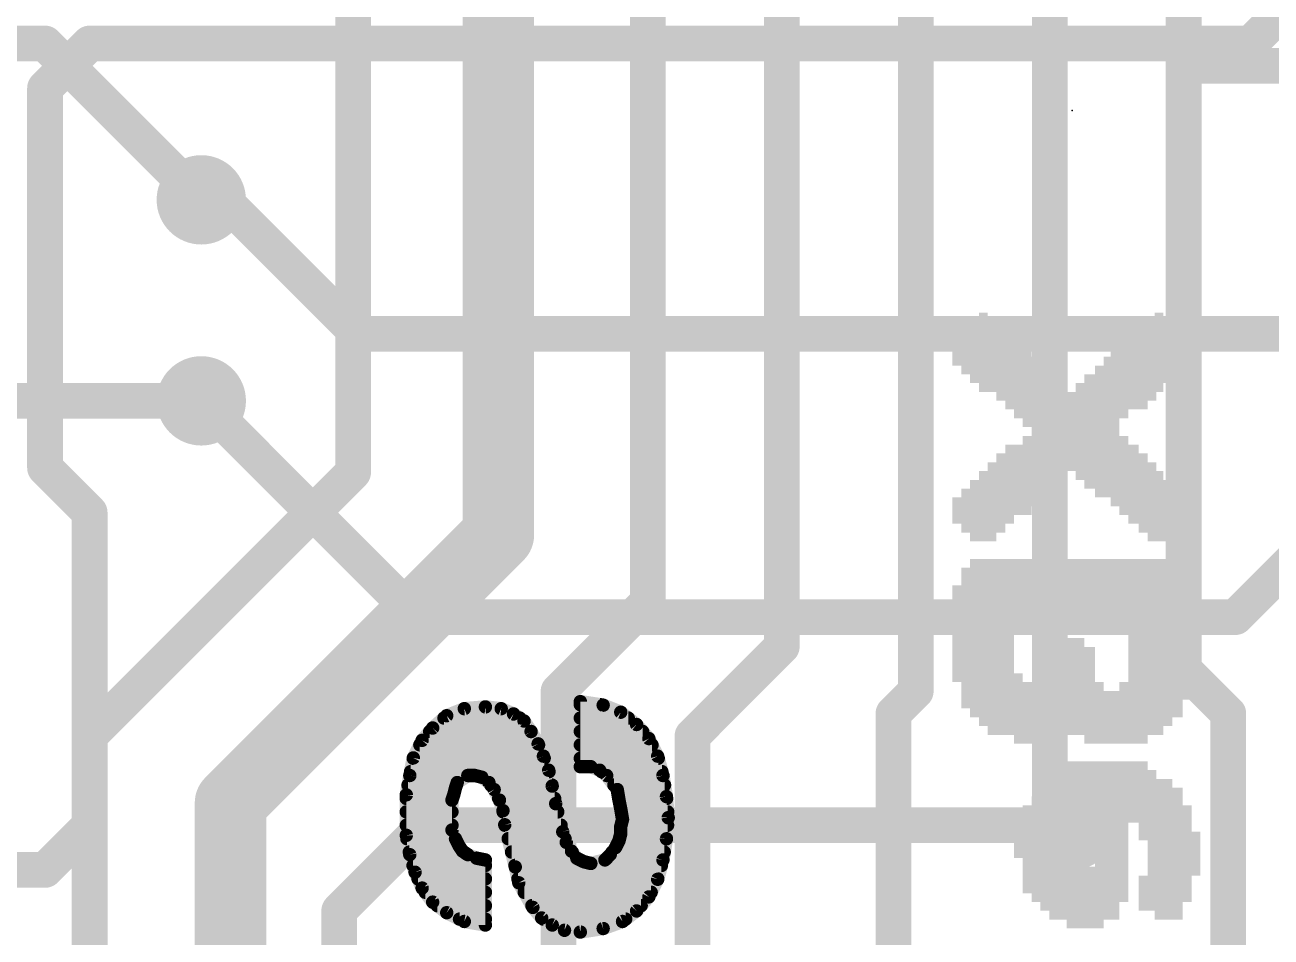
# Model space of a CAD drawing. Extents: x -33 to 53.6, y -19.6 to 58.5.
# Drawn here: x 7.76 to 14.85, y 35.56 to 40.75 of the extents above; entities that cross this region are included whole.
import ezdxf

# ---------------------------------------------------------------- set-up
doc = ezdxf.new("R2010")
doc.units = 0
for name, color, linetype in [('1', 12, 'CONTINUOUS'), ('16', 132, 'CONTINUOUS'), ('18', 110, 'CONTINUOUS'), ('22', 40, 'CONTINUOUS'), ('24', 53, 'CONTINUOUS')]:
    doc.layers.add(name, color=color, linetype=linetype)

# ---------------------------------------------------------------- blocks, each defined once
blk = doc.blocks.new('RECT')
blk.add_solid([(-0.5, -0.5), (0.5, -0.5), (-0.5, 0.5), (0.5, 0.5)])
blk = doc.blocks.new('ROUNDV')
at = {"const_width": 0.5}
blk.add_lwpolyline([(0, -0.25, 1), (0, 0.25, 1), (0, -0.25)], format="xyb", dxfattribs=at)

msp = doc.modelspace()

# ---------------------------------------------------------------- linework, layer by layer
at = {"layer": '1', "const_width": 0.2032}
for points in [[(15.494, 41.402), (14.732, 40.64)], [(8.128, 40.64), (7.874, 40.386)], [(14.732, 40.64), (8.128, 40.64)], [(7.874, 40.386), (7.874, 38.227)], [(8.89, 39.751), (8.763, 39.751)], [(9.652, 38.989), (8.89, 39.751)], [(16.3068, 39.0398), (14.6456, 37.3786)], [(15.621, 38.989), (9.652, 38.989)], [(8.763, 38.608), (9.9924, 37.3786)], [(8.128, 37.973), (7.874, 38.227)], [(8.128, 36.195), (8.128, 37.973)], [(14.6456, 37.3786), (9.9924, 37.3786)], [(7.874, 35.941), (8.128, 36.195)], [(10.033, 36.195), (9.5479, 35.7099)], [(13.716, 36.195), (10.033, 36.195)], [(7.239, 35.941), (7.874, 35.941)], [(9.5479, 35.7099), (9.5479, 34.6329)]]:
    msp.add_lwpolyline(points, dxfattribs=at)
at = {"layer": '1', "const_width": 0.1016}
for points in [[(8.128, 40.6908, 1), (8.128, 40.5892)], [(8.1639, 40.6041, 1), (8.0921, 40.6759)], [(14.6961, 40.6759, 1), (14.7679, 40.6041)], [(14.732, 40.5892, 1), (14.732, 40.6908)], [(7.9248, 40.386, 1), (7.8232, 40.386)], [(7.8381, 40.4219, 1), (7.9099, 40.3501)], [(8.763, 39.8018, 1), (8.763, 39.7002)], [(8.9259, 39.7869, 1), (8.8541, 39.7151)], [(8.89, 39.7002, 1), (8.89, 39.8018)], [(9.652, 39.0398, 1), (9.652, 38.9382)], [(9.6161, 38.9531, 1), (9.6879, 39.0249)], [(8.7989, 38.6439, 1), (8.7271, 38.5721)], [(7.9099, 38.2629, 1), (7.8381, 38.1911)], [(7.8232, 38.227, 1), (7.9248, 38.227)], [(8.1788, 37.973, 1), (8.0772, 37.973)], [(8.0921, 37.9371, 1), (8.1639, 38.0089)], [(9.9924, 37.4294, 1), (9.9924, 37.3278)], [(9.9564, 37.3427, 1), (10.0283, 37.4146)], [(14.6097, 37.4146, 1), (14.6816, 37.3427)], [(14.6456, 37.3278, 1), (14.6456, 37.4294)], [(8.1639, 36.1591, 1), (8.0921, 36.2309)], [(10.033, 36.2458, 1), (10.033, 36.1442)], [(10.0689, 36.1591, 1), (9.9971, 36.2309)], [(13.716, 36.1442, 1), (13.716, 36.2458)], [(8.0772, 36.195, 1), (8.1788, 36.195)], [(7.8381, 35.9769, 1), (7.9099, 35.9051)], [(7.874, 35.8902, 1), (7.874, 35.9918)], [(9.5987, 35.7099, 1), (9.4971, 35.7099)], [(9.5119, 35.7458, 1), (9.5838, 35.6739)]]:
    msp.add_lwpolyline(points, format="xyb", dxfattribs=at)
at = {"layer": '16'}
for points, const_width in [([(12.827, 43.688), (12.827, 36.957)], 0.2032), ([(12.065, 37.211), (12.065, 43.434)], 0.2032), ([(11.303, 43.18), (11.303, 37.465)], 0.2032), ([(10.453, 37.846), (10.453, 42.887)], 0.4064), ([(9.6266, 38.2016), (9.6266, 42.5704)], 0.2032), ([(13.589, 36.322), (13.589, 42.037)], 0.2032), ([(14.351, 41.6357), (14.351, 40.513)], 0.2032), ([(7.874, 40.64), (3.302, 40.64)], 0.2032), ([(8.763, 39.751), (7.874, 40.64)], 0.2032), ([(15.748, 40.513), (14.351, 40.513)], 0.2032), ([(14.351, 37.084), (14.351, 40.513)], 0.2032), ([(8.763, 38.608), (5.588, 38.608)], 0.2032), ([(8.128, 36.703), (9.6266, 38.2016)], 0.2032), ([(8.929, 36.322), (10.453, 37.846)], 0.4064), ([(10.795, 36.957), (11.303, 37.465)], 0.2032), ([(11.557, 36.703), (12.065, 37.211)], 0.2032), ([(14.605, 36.83), (14.351, 37.084)], 0.2032), ([(10.795, 32.639), (10.795, 36.957)], 0.2032), ([(12.827, 36.957), (12.7, 36.83)], 0.2032), ([(12.7, 33.02), (12.7, 36.83)], 0.2032), ([(14.605, 36.83), (14.605, 26.289)], 0.2032), ([(8.128, 34.036), (8.128, 36.703)], 0.2032), ([(11.557, 32.893), (11.557, 36.703)], 0.2032), ([(8.929, 30.861), (8.929, 36.322)], 0.4064), ([(13.589, 36.322), (13.716, 36.195)], 0.2032)]:
    msp.add_lwpolyline(points, dxfattribs=dict(at, const_width=const_width))
for points, const_width in [([(7.9099, 40.6759, 1), (7.8381, 40.6041)], 0.1016), ([(7.874, 40.5892, 1), (7.874, 40.6908)], 0.1016), ([(14.351, 40.5638, 1), (14.351, 40.4622)], 0.1016), ([(14.4018, 40.513, 1), (14.3002, 40.513)], 0.1016), ([(14.3002, 40.513, 1), (14.4018, 40.513)], 0.1016), ([(8.7271, 39.7151, 1), (8.7989, 39.7869)], 0.1016), ([(8.763, 38.5572, 1), (8.763, 38.6588)], 0.1016), ([(9.6625, 38.1657, 1), (9.5907, 38.2375)], 0.1016), ([(9.5758, 38.2016, 1), (9.6774, 38.2016)], 0.1016), ([(10.5248, 37.7742, 1), (10.3812, 37.9178)], 0.2032), ([(10.3514, 37.846, 1), (10.5546, 37.846)], 0.2032), ([(11.2522, 37.465, 1), (11.3538, 37.465)], 0.1016), ([(11.3389, 37.4291, 1), (11.2671, 37.5009)], 0.1016), ([(12.1009, 37.1751, 1), (12.0291, 37.2469)], 0.1016), ([(12.0142, 37.211, 1), (12.1158, 37.211)], 0.1016), ([(14.3869, 37.1199, 1), (14.3151, 37.0481)], 0.1016), ([(14.3002, 37.084, 1), (14.4018, 37.084)], 0.1016), ([(10.8458, 36.957, 1), (10.7442, 36.957)], 0.1016), ([(10.7591, 36.9929, 1), (10.8309, 36.9211)], 0.1016), ([(12.7762, 36.957, 1), (12.8778, 36.957)], 0.1016), ([(12.8629, 36.9211, 1), (12.7911, 36.9929)], 0.1016), ([(12.7508, 36.83, 1), (12.6492, 36.83)], 0.1016), ([(12.6641, 36.8659, 1), (12.7359, 36.7941)], 0.1016), ([(14.6558, 36.83, 1), (14.5542, 36.83)], 0.1016), ([(14.5691, 36.7941, 1), (14.6409, 36.8659)], 0.1016), ([(8.1788, 36.703, 1), (8.0772, 36.703)], 0.1016), ([(11.6078, 36.703, 1), (11.5062, 36.703)], 0.1016), ([(8.0921, 36.7389, 1), (8.1639, 36.6671)], 0.1016), ([(11.5211, 36.7389, 1), (11.5929, 36.6671)], 0.1016), ([(9.0306, 36.322, 1), (8.8274, 36.322)], 0.2032), ([(8.8572, 36.3938, 1), (9.0008, 36.2502)], 0.2032), ([(13.6249, 36.3579, 1), (13.5531, 36.2861)], 0.1016), ([(13.5382, 36.322, 1), (13.6398, 36.322)], 0.1016), ([(13.6801, 36.1591, 1), (13.7519, 36.2309)], 0.1016)]:
    msp.add_lwpolyline(points, format="xyb", dxfattribs=dict(at, const_width=const_width))
at = {"layer": '22', "const_width": 0.0762}
for points in [[(11.049, 36.878), (10.919, 36.898)], [(10.919, 36.898), (10.919, 36.528)], [(10.259, 36.858), (10.159, 36.818)], [(10.379, 36.868), (10.259, 36.858)], [(10.469, 36.858), (10.379, 36.868)], [(10.539, 36.828), (10.469, 36.858)], [(10.599, 36.788), (10.539, 36.828)], [(10.919, 36.8808), (11.0308, 36.8808)], [(11.149, 36.838), (11.049, 36.878)], [(11.239, 36.768), (11.149, 36.838)], [(10.159, 36.818), (10.079, 36.748)], [(10.1437, 36.8046), (10.5741, 36.8046)], [(10.639, 36.728), (10.599, 36.788)], [(10.919, 36.8046), (11.1919, 36.8046)], [(11.309, 36.688), (11.239, 36.768)], [(10.079, 36.748), (10.019, 36.678)], [(10.0622, 36.7284), (10.6387, 36.7284)], [(10.679, 36.658), (10.639, 36.728)], [(10.919, 36.7284), (11.2736, 36.7284)], [(11.359, 36.588), (11.309, 36.688)], [(10.019, 36.678), (9.969, 36.578)], [(10.0061, 36.6522), (10.6815, 36.6522)], [(10.709, 36.588), (10.679, 36.658)], [(10.919, 36.6522), (11.3269, 36.6522)], [(9.969, 36.578), (9.949, 36.478)], [(9.9686, 36.576), (10.7135, 36.576)], [(10.739, 36.508), (10.709, 36.588)], [(10.919, 36.576), (11.3623, 36.576)], [(11.389, 36.478), (11.359, 36.588)], [(9.949, 36.478), (9.929, 36.368)], [(9.9534, 36.4998), (10.7408, 36.4998)], [(10.219, 36.438), (10.279, 36.478)], [(10.279, 36.478), (10.319, 36.478)], [(10.319, 36.478), (10.359, 36.468)], [(10.759, 36.418), (10.739, 36.508)], [(10.919, 36.528), (10.979, 36.528)], [(10.979, 36.528), (11.029, 36.508)], [(11.029, 36.508), (11.069, 36.478)], [(11.0399, 36.4998), (11.3831, 36.4998)], [(11.069, 36.478), (11.129, 36.398)], [(11.409, 36.358), (11.389, 36.478)], [(9.9391, 36.4236), (10.2142, 36.4236)], [(10.199, 36.368), (10.209, 36.408)], [(10.209, 36.408), (10.219, 36.438)], [(10.359, 36.468), (10.399, 36.438)], [(10.399, 36.438), (10.429, 36.398)], [(10.4098, 36.4236), (10.7578, 36.4236)], [(10.429, 36.398), (10.459, 36.338)], [(10.779, 36.318), (10.759, 36.418)], [(11.1098, 36.4236), (11.3981, 36.4236)], [(11.129, 36.398), (11.139, 36.338)], [(9.929, 36.368), (9.929, 36.138)], [(9.929, 36.3474), (10.1921, 36.3474)], [(10.189, 36.338), (10.199, 36.368)], [(10.189, 36.168), (10.189, 36.338)], [(10.4543, 36.3474), (10.7731, 36.3474)], [(10.459, 36.338), (10.479, 36.278)], [(11.1374, 36.3474), (11.4099, 36.3474)], [(11.139, 36.338), (11.149, 36.288)], [(11.419, 36.238), (11.409, 36.358)], [(9.929, 36.2712), (10.189, 36.2712)], [(10.479, 36.278), (10.489, 36.198)], [(10.4799, 36.2712), (10.7907, 36.2712)], [(10.819, 36.158), (10.779, 36.318)], [(11.149, 36.288), (11.159, 36.228)], [(11.1518, 36.2712), (11.4162, 36.2712)], [(9.929, 36.195), (10.189, 36.195)], [(10.489, 36.198), (10.549, 35.958)], [(10.4898, 36.195), (10.8098, 36.195)], [(11.159, 36.228), (11.149, 36.188)], [(11.149, 36.188), (11.149, 36.148)], [(11.1508, 36.195), (11.4154, 36.195)], [(11.409, 36.118), (11.419, 36.238)], [(9.929, 36.138), (9.949, 36.028)], [(9.9325, 36.1188), (10.2087, 36.1188)], [(10.209, 36.118), (10.189, 36.168)], [(10.229, 36.078), (10.209, 36.118)], [(10.5088, 36.1188), (10.8321, 36.1188)], [(10.839, 36.098), (10.819, 36.158)], [(11.149, 36.148), (11.139, 36.108)], [(11.1417, 36.1188), (11.4091, 36.1188)], [(11.389, 35.998), (11.409, 36.118)], [(10.249, 36.048), (10.229, 36.078)], [(10.279, 36.028), (10.249, 36.048)], [(10.869, 36.048), (10.839, 36.098)], [(10.899, 36.008), (10.869, 36.048)], [(11.119, 36.068), (11.089, 36.028)], [(11.139, 36.108), (11.119, 36.068)], [(9.9463, 36.0426), (10.2571, 36.0426)], [(9.949, 36.028), (9.979, 35.928)], [(10.329, 36.008), (10.279, 36.028)], [(10.379, 35.998), (10.329, 36.008)], [(10.379, 35.628), (10.379, 35.998)], [(10.5279, 36.0426), (10.8731, 36.0426)], [(10.939, 35.988), (10.899, 36.008)], [(10.979, 35.978), (10.939, 35.988)], [(11.059, 35.998), (10.979, 35.978)], [(11.089, 36.028), (11.059, 35.998)], [(11.0999, 36.0426), (11.3964, 36.0426)], [(11.359, 35.888), (11.389, 35.998)], [(9.9675, 35.9664), (10.379, 35.9664)], [(9.979, 35.928), (10.019, 35.838)], [(10.5469, 35.9664), (11.3804, 35.9664)], [(10.549, 35.958), (10.569, 35.868)], [(9.9958, 35.8902), (10.379, 35.8902)], [(10.019, 35.838), (10.079, 35.758)], [(10.5641, 35.8902), (11.3596, 35.8902)], [(10.569, 35.868), (10.649, 35.728)], [(11.309, 35.788), (11.359, 35.888)], [(10.037, 35.814), (10.379, 35.814)], [(10.5999, 35.814), (11.322, 35.814)], [(11.239, 35.708), (11.309, 35.788)], [(10.079, 35.758), (10.159, 35.698)], [(10.1059, 35.7378), (10.379, 35.7378)], [(10.159, 35.698), (10.259, 35.648)], [(10.6434, 35.7378), (11.2651, 35.7378)], [(10.649, 35.728), (10.699, 35.668)], [(11.159, 35.648), (11.239, 35.708)], [(10.2318, 35.6616), (10.379, 35.6616)], [(10.259, 35.648), (10.379, 35.628)], [(10.699, 35.668), (10.759, 35.628)], [(10.7086, 35.6616), (11.1771, 35.6616)], [(10.759, 35.628), (10.829, 35.598)], [(11.049, 35.608), (11.159, 35.648)], [(10.829, 35.598), (10.919, 35.588)], [(10.919, 35.588), (11.049, 35.608)]]:
    msp.add_lwpolyline(points, dxfattribs=at)
at = {"layer": '22', "const_width": 0.0381}
for points in [[(10.9219, 36.9168, 1), (10.9161, 36.8792)], [(10.9381, 36.898, 1), (10.9, 36.898)], [(10.2574, 36.877, 1), (10.2606, 36.839)], [(10.2661, 36.8403, 1), (10.2519, 36.8757)], [(10.3811, 36.8869, 1), (10.3769, 36.8491)], [(10.3806, 36.849, 1), (10.3774, 36.887)], [(10.4765, 36.8755, 1), (10.4615, 36.8405)], [(10.4669, 36.8391, 1), (10.4711, 36.8769)], [(10.5496, 36.8439, 1), (10.5284, 36.8121)], [(10.5315, 36.8105, 1), (10.5465, 36.8455)], [(10.919, 36.8999, 1), (10.919, 36.8618)], [(11.0561, 36.8957, 1), (11.0419, 36.8603)], [(11.0308, 36.8618, 1), (11.0308, 36.8999)], [(11.0461, 36.8592, 1), (11.0519, 36.8968)], [(11.1607, 36.853, 1), (11.1373, 36.823)], [(11.1419, 36.8203, 1), (11.1561, 36.8557)], [(10.1437, 36.8237, 1), (10.1437, 36.7856)], [(10.1519, 36.8357, 1), (10.1661, 36.8003)], [(10.1715, 36.8037, 1), (10.1465, 36.8323)], [(10.5741, 36.7856, 1), (10.5741, 36.8237)], [(10.6149, 36.7986, 1), (10.5831, 36.7774)], [(10.5884, 36.7721, 1), (10.6096, 36.8039)], [(10.919, 36.8237, 1), (10.919, 36.7856)], [(11.1919, 36.7856, 1), (11.1919, 36.8237)], [(11.2533, 36.7805, 1), (11.2247, 36.7555)], [(11.2273, 36.753, 1), (11.2507, 36.783)], [(10.0622, 36.7475, 1), (10.0622, 36.7094)], [(10.0665, 36.7623, 1), (10.0915, 36.7337)], [(10.0935, 36.7356, 1), (10.0645, 36.7604)], [(10.6555, 36.7375, 1), (10.6225, 36.7185)], [(10.6231, 36.7174, 1), (10.6549, 36.7386)], [(10.6387, 36.7094, 1), (10.6387, 36.7475)], [(10.919, 36.7475, 1), (10.919, 36.7094)], [(11.2736, 36.7094, 1), (11.2736, 36.7475)], [(11.326, 36.6965, 1), (11.292, 36.6795)], [(11.2947, 36.6755, 1), (11.3233, 36.7005)], [(10.0061, 36.6713, 1), (10.0061, 36.6332)], [(10.0045, 36.6904, 1), (10.0335, 36.6656)], [(10.036, 36.6695, 1), (10.002, 36.6865)], [(10.6965, 36.6655, 1), (10.6615, 36.6505)], [(10.6625, 36.6485, 1), (10.6955, 36.6675)], [(10.6815, 36.6332, 1), (10.6815, 36.6713)], [(10.919, 36.6713, 1), (10.919, 36.6332)], [(11.3269, 36.6332, 1), (11.3269, 36.6713)], [(9.9686, 36.5951, 1), (9.9686, 36.557)], [(9.952, 36.5865, 1), (9.986, 36.5695)], [(9.9877, 36.5743, 1), (9.9503, 36.5817)], [(10.7268, 36.5947, 1), (10.6912, 36.5813)], [(10.6915, 36.5805, 1), (10.7265, 36.5955)], [(10.7135, 36.557, 1), (10.7135, 36.5951)], [(10.919, 36.5951, 1), (10.919, 36.557)], [(11.3774, 36.593, 1), (11.3406, 36.583)], [(11.342, 36.5795, 1), (11.376, 36.5965)], [(11.3623, 36.557, 1), (11.3623, 36.5951)], [(9.9677, 36.4746, 1), (9.9303, 36.4814)], [(9.9534, 36.5189, 1), (9.9534, 36.4808)], [(10.279, 36.4971, 1), (10.279, 36.459)], [(10.2896, 36.4621, 1), (10.2684, 36.4939)], [(10.3236, 36.4965, 1), (10.3144, 36.4595)], [(10.319, 36.459, 1), (10.319, 36.4971)], [(10.7576, 36.5121, 1), (10.7204, 36.5039)], [(10.7212, 36.5013, 1), (10.7568, 36.5147)], [(10.7408, 36.4808, 1), (10.7408, 36.5189)], [(10.919, 36.547, 1), (10.919, 36.5089)], [(10.9, 36.528, 1), (10.9381, 36.528)], [(10.9861, 36.5457, 1), (10.9719, 36.5103)], [(10.979, 36.5089, 1), (10.979, 36.547)], [(11.0404, 36.5232, 1), (11.0176, 36.4928)], [(11.0399, 36.5189, 1), (11.0399, 36.4808)], [(11.0219, 36.4903, 1), (11.0361, 36.5257)], [(11.0842, 36.4894, 1), (11.0538, 36.4666)], [(11.0576, 36.4628, 1), (11.0804, 36.4932)], [(11.4078, 36.4811, 1), (11.3702, 36.4749)], [(11.3831, 36.4808, 1), (11.3831, 36.5189)], [(9.9391, 36.4427, 1), (9.9391, 36.4046)], [(9.9303, 36.4817, 1), (9.9677, 36.4743)], [(10.2275, 36.4034, 1), (10.1905, 36.4126)], [(10.2084, 36.4539, 1), (10.2296, 36.4221)], [(10.2371, 36.432, 1), (10.2009, 36.444)], [(10.2142, 36.4046, 1), (10.2142, 36.4427)], [(10.3704, 36.4832, 1), (10.3476, 36.4528)], [(10.3544, 36.4495, 1), (10.3636, 36.4865)], [(10.4142, 36.4494, 1), (10.3838, 36.4266)], [(10.3876, 36.4228, 1), (10.4104, 36.4532)], [(10.4098, 36.4427, 1), (10.4098, 36.4046)], [(10.446, 36.4065, 1), (10.412, 36.3895)], [(10.7777, 36.4217, 1), (10.7403, 36.4143)], [(10.7404, 36.4139, 1), (10.7776, 36.4221)], [(10.7578, 36.4046, 1), (10.7578, 36.4427)], [(11.1098, 36.4427, 1), (11.1098, 36.4046)], [(11.1478, 36.4011, 1), (11.1102, 36.3949)], [(11.3706, 36.473, 1), (11.4074, 36.483)], [(11.3981, 36.4046, 1), (11.3981, 36.4427)], [(9.9103, 36.3714, 1), (9.9477, 36.3646)], [(9.929, 36.3665, 1), (9.929, 36.3284)], [(9.9481, 36.368, 1), (9.91, 36.368)], [(10.2081, 36.338, 1), (10.17, 36.338)], [(10.1805, 36.3726, 1), (10.2175, 36.3634)], [(10.2171, 36.362, 1), (10.1809, 36.374)], [(10.1909, 36.414, 1), (10.2271, 36.402)], [(10.1921, 36.3284, 1), (10.1921, 36.3665)], [(10.4138, 36.3866, 1), (10.4442, 36.4094)], [(10.4543, 36.3665, 1), (10.4543, 36.3284)], [(10.4771, 36.344, 1), (10.4409, 36.332)], [(10.442, 36.3295, 1), (10.476, 36.3465)], [(10.7731, 36.3284, 1), (10.7731, 36.3665)], [(11.1138, 36.3866, 1), (11.1442, 36.4094)], [(11.1374, 36.3665, 1), (11.1374, 36.3284)], [(11.1577, 36.3417, 1), (11.1203, 36.3343)], [(11.428, 36.3596, 1), (11.39, 36.3564)], [(11.3902, 36.3549, 1), (11.4278, 36.3611)], [(11.4099, 36.3284, 1), (11.4099, 36.3665)], [(9.929, 36.2903, 1), (9.929, 36.2522)], [(10.1709, 36.344, 1), (10.2071, 36.332)], [(10.189, 36.2522, 1), (10.189, 36.2903)], [(10.4979, 36.2804, 1), (10.4601, 36.2756)], [(10.4799, 36.2903, 1), (10.4799, 36.2522)], [(10.4609, 36.272, 1), (10.4971, 36.284)], [(10.7975, 36.3226, 1), (10.7605, 36.3134)], [(10.7603, 36.3143, 1), (10.7977, 36.3217)], [(10.7907, 36.2522, 1), (10.7907, 36.2903)], [(11.1202, 36.3349, 1), (11.1578, 36.3411)], [(11.1678, 36.2911, 1), (11.1302, 36.2849)], [(11.1303, 36.2843, 1), (11.1677, 36.2917)], [(11.1518, 36.2903, 1), (11.1518, 36.2522)], [(11.4162, 36.2522, 1), (11.4162, 36.2903)], [(9.929, 36.2141, 1), (9.929, 36.176)], [(10.189, 36.176, 1), (10.189, 36.2141)], [(10.5075, 36.2026, 1), (10.4705, 36.1934)], [(10.4898, 36.2141, 1), (10.4898, 36.176)], [(10.8098, 36.176, 1), (10.8098, 36.2141)], [(11.1681, 36.188, 1), (11.13, 36.188)], [(11.1508, 36.2141, 1), (11.1508, 36.176)], [(11.1402, 36.2249, 1), (11.1778, 36.2311)], [(11.1775, 36.2234, 1), (11.1405, 36.2326)], [(11.438, 36.2364, 1), (11.4, 36.2396)], [(11.4, 36.2364, 1), (11.438, 36.2396)], [(11.4154, 36.176, 1), (11.4154, 36.2141)], [(9.9477, 36.1414, 1), (9.9103, 36.1346)], [(9.91, 36.138, 1), (9.9481, 36.138)], [(9.9325, 36.1379, 1), (9.9325, 36.0998)], [(10.2067, 36.1751, 1), (10.1713, 36.1609)], [(10.17, 36.168, 1), (10.2081, 36.168)], [(10.226, 36.1265, 1), (10.192, 36.1095)], [(10.2087, 36.0998, 1), (10.2087, 36.1379)], [(10.4701, 36.1956, 1), (10.5079, 36.2004)], [(10.5088, 36.1379, 1), (10.5088, 36.0998)], [(10.8371, 36.164, 1), (10.8009, 36.152)], [(10.8005, 36.1534, 1), (10.8375, 36.1626)], [(10.8321, 36.0998, 1), (10.8321, 36.1379)], [(11.1417, 36.1379, 1), (11.1417, 36.0998)], [(11.1305, 36.1926, 1), (11.1675, 36.1834)], [(11.13, 36.148, 1), (11.1681, 36.148)], [(11.1675, 36.1434, 1), (11.1305, 36.1526)], [(11.4278, 36.1149, 1), (11.3902, 36.1211)], [(11.4091, 36.0998, 1), (11.4091, 36.1379)], [(10.1913, 36.1109, 1), (10.2267, 36.1251)], [(10.2449, 36.0886, 1), (10.2131, 36.0674)], [(10.212, 36.0695, 1), (10.246, 36.0865)], [(10.2596, 36.0639, 1), (10.2384, 36.0321)], [(10.8553, 36.1078, 1), (10.8227, 36.0882)], [(10.8209, 36.092, 1), (10.8571, 36.104)], [(10.8842, 36.0594, 1), (10.8538, 36.0366)], [(11.102, 36.0765, 1), (11.136, 36.0595)], [(11.1342, 36.0566, 1), (11.1038, 36.0794)], [(11.1205, 36.1126, 1), (11.1575, 36.1034)], [(11.156, 36.0995, 1), (11.122, 36.1165)], [(11.39, 36.1196, 1), (11.428, 36.1164)], [(9.9463, 36.0617, 1), (9.9463, 36.0236)], [(9.9672, 36.0335, 1), (9.9308, 36.0225)], [(9.9303, 36.0246, 1), (9.9677, 36.0314)], [(10.2331, 36.0374, 1), (10.2649, 36.0586)], [(10.2571, 36.0236, 1), (10.2571, 36.0617)], [(10.2861, 36.0457, 1), (10.2719, 36.0103)], [(10.2684, 36.0121, 1), (10.2896, 36.0439)], [(10.3327, 36.0267, 1), (10.3253, 35.9893)], [(10.3219, 35.9903, 1), (10.3361, 36.0257)], [(10.3981, 35.998, 1), (10.36, 35.998)], [(10.3753, 35.9793, 1), (10.3827, 36.0167)], [(10.5279, 36.0617, 1), (10.5279, 36.0236)], [(10.8527, 36.0382, 1), (10.8853, 36.0578)], [(10.8731, 36.0236, 1), (10.8731, 36.0617)], [(10.9075, 36.025, 1), (10.8905, 35.991)], [(10.8838, 35.9966, 1), (10.9142, 36.0194)], [(10.9436, 36.0065, 1), (10.9344, 35.9695)], [(10.9305, 35.971, 1), (10.9475, 36.005)], [(10.9744, 35.9965, 1), (10.9836, 35.9595)], [(10.9744, 35.9595, 1), (10.9836, 35.9965)], [(11.0455, 36.0115, 1), (11.0725, 35.9845)], [(11.0636, 35.9795, 1), (11.0544, 36.0165)], [(11.0738, 36.0394, 1), (11.1042, 36.0166)], [(11.1025, 36.0145, 1), (11.0755, 36.0415)], [(11.0999, 36.0617, 1), (11.0999, 36.0236)], [(11.3702, 36.0011, 1), (11.4078, 35.9949)], [(11.4074, 35.993, 1), (11.3706, 36.003)], [(11.3964, 36.0236, 1), (11.3964, 36.0617)], [(9.9675, 35.9855, 1), (9.9675, 35.9474)], [(9.9964, 35.9357, 1), (9.9616, 35.9203)], [(9.9608, 35.9225, 1), (9.9972, 35.9335)], [(10.379, 35.9474, 1), (10.379, 35.9855)], [(10.5469, 35.9855, 1), (10.5469, 35.9474)], [(10.5676, 35.9621, 1), (10.5304, 35.9539)], [(10.5305, 35.9534, 1), (10.5675, 35.9626)], [(11.3804, 35.9474, 1), (11.3804, 35.9855)], [(9.9958, 35.9093, 1), (9.9958, 35.8712)], [(10.0342, 35.8494, 1), (10.0038, 35.8266)], [(10.379, 35.8712, 1), (10.379, 35.9093)], [(10.5641, 35.9093, 1), (10.5641, 35.8712)], [(10.5855, 35.8775, 1), (10.5525, 35.8585)], [(10.5504, 35.8639, 1), (10.5876, 35.8721)], [(11.3406, 35.893, 1), (11.3774, 35.883)], [(11.376, 35.8795, 1), (11.342, 35.8965)], [(11.3596, 35.8712, 1), (11.3596, 35.9093)], [(10.0016, 35.8303, 1), (10.0364, 35.8457)], [(10.037, 35.8331, 1), (10.037, 35.795)], [(10.379, 35.795, 1), (10.379, 35.8331)], [(10.5999, 35.8331, 1), (10.5999, 35.795)], [(11.292, 35.7965, 1), (11.326, 35.7795)], [(11.3233, 35.7755, 1), (11.2947, 35.8005)], [(11.322, 35.795, 1), (11.322, 35.8331)], [(10.0904, 35.7732, 1), (10.0676, 35.7428)], [(10.0638, 35.7466, 1), (10.0942, 35.7694)], [(10.1059, 35.7569, 1), (10.1059, 35.7188)], [(10.1675, 35.715, 1), (10.1505, 35.681)], [(10.1476, 35.6828, 1), (10.1704, 35.7132)], [(10.379, 35.7188, 1), (10.379, 35.7569)], [(10.6434, 35.7569, 1), (10.6434, 35.7188)], [(10.6636, 35.7402, 1), (10.6344, 35.7158)], [(10.6325, 35.7185, 1), (10.6655, 35.7375)], [(11.2247, 35.7205, 1), (11.2533, 35.6955)], [(11.2504, 35.6928, 1), (11.2276, 35.7232)], [(11.2651, 35.7188, 1), (11.2651, 35.7569)], [(10.2318, 35.6806, 1), (10.2318, 35.6425)], [(10.2621, 35.6668, 1), (10.2559, 35.6292)], [(10.2505, 35.631, 1), (10.2675, 35.665)], [(10.3759, 35.6092, 1), (10.3821, 35.6468)], [(10.379, 35.6425, 1), (10.379, 35.6806)], [(10.7096, 35.6839, 1), (10.6884, 35.6521)], [(10.6844, 35.6558, 1), (10.7136, 35.6802)], [(10.7086, 35.6806, 1), (10.7086, 35.6425)], [(10.7665, 35.6455, 1), (10.7515, 35.6105)], [(10.7484, 35.6121, 1), (10.7696, 35.6439)], [(11.1476, 35.6632, 1), (11.1704, 35.6328)], [(11.1655, 35.6301, 1), (11.1525, 35.6659)], [(11.1771, 35.6425, 1), (11.1771, 35.6806)], [(10.36, 35.628, 1), (10.3981, 35.628)], [(10.8311, 35.6169, 1), (10.8269, 35.5791)], [(10.8215, 35.5805, 1), (10.8365, 35.6155)], [(10.9161, 35.6068, 1), (10.9219, 35.5692)], [(10.9169, 35.5691, 1), (10.9211, 35.6069)], [(11.0425, 35.6259, 1), (11.0555, 35.5901)], [(11.0519, 35.5892, 1), (11.0461, 35.6268)]]:
    msp.add_lwpolyline(points, format="xyb", dxfattribs=at)
at = {"layer": '24'}
msp.add_point((13.716, 40.259), dxfattribs=at)

# ---------------------------------------------------------------- block references
at = {"layer": '18', "xscale": 0.508, "yscale": 0.508}
for p in [(8.763, 39.751), (8.763, 39.751), (8.763, 38.608), (8.763, 38.608), (13.716, 36.195), (13.716, 36.195)]:
    msp.add_blockref('ROUNDV', p, dxfattribs=at)
at = {"layer": '22', "rotation": 270}
for p, xscale, yscale in [((13.111, 38.909), 0.3, 0.05), ((13.161, 38.884), 0.35, 0.05), ((13.211, 38.884), 0.45, 0.05), ((13.261, 38.859), 0.4, 0.05), ((13.311, 38.834), 0.45, 0.05), ((14.171, 38.834), 0.45, 0.05), ((14.211, 38.884), 0.45, 0.05), ((14.261, 38.884), 0.35, 0.05), ((14.316, 38.909), 0.3, 0.06), ((13.361, 38.784), 0.45, 0.05), ((14.121, 38.784), 0.45, 0.05), ((14.371, 38.909), 0.2, 0.05), ((13.061, 38.884), 0.15, 0.05), ((13.411, 38.734), 0.45, 0.05), ((14.011, 38.734), 0.45, 0.05), ((14.066, 38.759), 0.4, 0.06), ((13.461, 38.684), 0.45, 0.05), ((13.511, 38.434), 0.85, 0.05), ((13.921, 38.459), 0.8, 0.05), ((13.961, 38.459), 0.9, 0.05), ((13.561, 38.434), 0.75, 0.05), ((13.871, 38.434), 0.75, 0.05), ((13.611, 38.434), 0.65, 0.05), ((13.661, 38.434), 0.55, 0.05), ((13.761, 38.434), 0.55, 0.05), ((13.816, 38.434), 0.65, 0.06), ((13.711, 38.434), 0.45, 0.05), ((13.361, 38.134), 0.45, 0.05), ((13.411, 38.159), 0.4, 0.05), ((13.461, 38.184), 0.45, 0.05), ((14.011, 38.184), 0.45, 0.05), ((14.066, 38.134), 0.45, 0.06), ((13.311, 38.084), 0.45, 0.05), ((14.121, 38.084), 0.45, 0.05), ((13.211, 38.009), 0.4, 0.05), ((13.261, 38.034), 0.45, 0.05), ((14.171, 38.034), 0.45, 0.05), ((14.211, 38.009), 0.4, 0.05), ((13.161, 37.984), 0.35, 0.05), ((14.261, 37.984), 0.35, 0.05), ((13.111, 37.984), 0.25, 0.05), ((14.316, 37.959), 0.3, 0.06), ((13.061, 37.984), 0.15, 0.05), ((14.371, 37.959), 0.2, 0.05), ((13.111, 37.259), 0.8, 0.05), ((13.161, 37.259), 0.9, 0.05), ((13.211, 37.234), 0.95, 0.05), ((13.411, 37.534), 0.35, 0.05), ((13.461, 37.534), 0.35, 0.05), ((13.511, 37.534), 0.35, 0.05), ((13.561, 37.534), 0.35, 0.05), ((13.611, 37.534), 0.35, 0.05), ((13.661, 37.534), 0.35, 0.05), ((13.711, 37.534), 0.35, 0.05), ((13.761, 37.534), 0.35, 0.05), ((13.816, 37.534), 0.35, 0.06), ((13.871, 37.534), 0.35, 0.05), ((13.921, 37.534), 0.35, 0.05), ((13.961, 37.534), 0.35, 0.05), ((14.011, 37.534), 0.35, 0.05), ((14.066, 37.184), 1.05, 0.06), ((14.121, 37.184), 1.05, 0.05), ((14.261, 37.234), 0.95, 0.05), ((14.316, 37.259), 0.9, 0.06), ((14.371, 37.284), 0.75, 0.05), ((13.061, 37.284), 0.55, 0.05), ((13.661, 36.984), 0.55, 0.05), ((13.711, 36.984), 0.55, 0.05), ((13.761, 36.984), 0.55, 0.05), ((13.611, 36.959), 0.5, 0.05), ((13.816, 36.934), 0.55, 0.06), ((13.561, 36.909), 0.4, 0.05), ((13.411, 36.859), 0.4, 0.05), ((13.461, 36.834), 0.35, 0.05), ((13.511, 36.834), 0.35, 0.05), ((13.871, 36.834), 0.35, 0.05), ((14.011, 36.834), 0.35, 0.05), ((13.921, 36.809), 0.3, 0.05), ((13.961, 36.809), 0.3, 0.05), ((13.661, 36.084), 0.85, 0.05), ((13.711, 36.084), 0.95, 0.05), ((13.761, 36.359), 0.4, 0.05), ((13.816, 36.384), 0.35, 0.06), ((13.871, 36.084), 0.95, 0.05), ((13.921, 36.109), 0.9, 0.05), ((13.961, 36.109), 0.9, 0.05), ((14.011, 36.159), 0.8, 0.05), ((14.066, 36.384), 0.35, 0.06), ((14.121, 36.334), 0.45, 0.05), ((14.171, 36.109), 0.8, 0.05), ((13.561, 36.084), 0.75, 0.05), ((13.611, 36.059), 0.8, 0.05), ((14.211, 36.059), 0.8, 0.05), ((14.261, 36.059), 0.8, 0.05), ((14.316, 36.034), 0.75, 0.06), ((13.461, 36.059), 0.5, 0.05), ((13.511, 36.059), 0.6, 0.05), ((14.371, 36.034), 0.55, 0.05), ((14.421, 36.034), 0.25, 0.05), ((13.411, 36.059), 0.1, 0.05), ((13.761, 35.784), 0.35, 0.05), ((13.816, 35.784), 0.35, 0.06), ((14.121, 35.809), 0.2, 0.05)]:
    msp.add_blockref('RECT', p, dxfattribs=dict(at, xscale=xscale, yscale=yscale))
at = {"layer": '22', "yscale": 0.05, "rotation": 270}
for p in [(13.261, 37.209), (13.311, 37.209), (13.361, 37.209), (14.171, 37.209), (14.211, 37.209)]:
    msp.add_blockref('RECT', p, dxfattribs=at)

doc.saveas('drawing.dxf')
